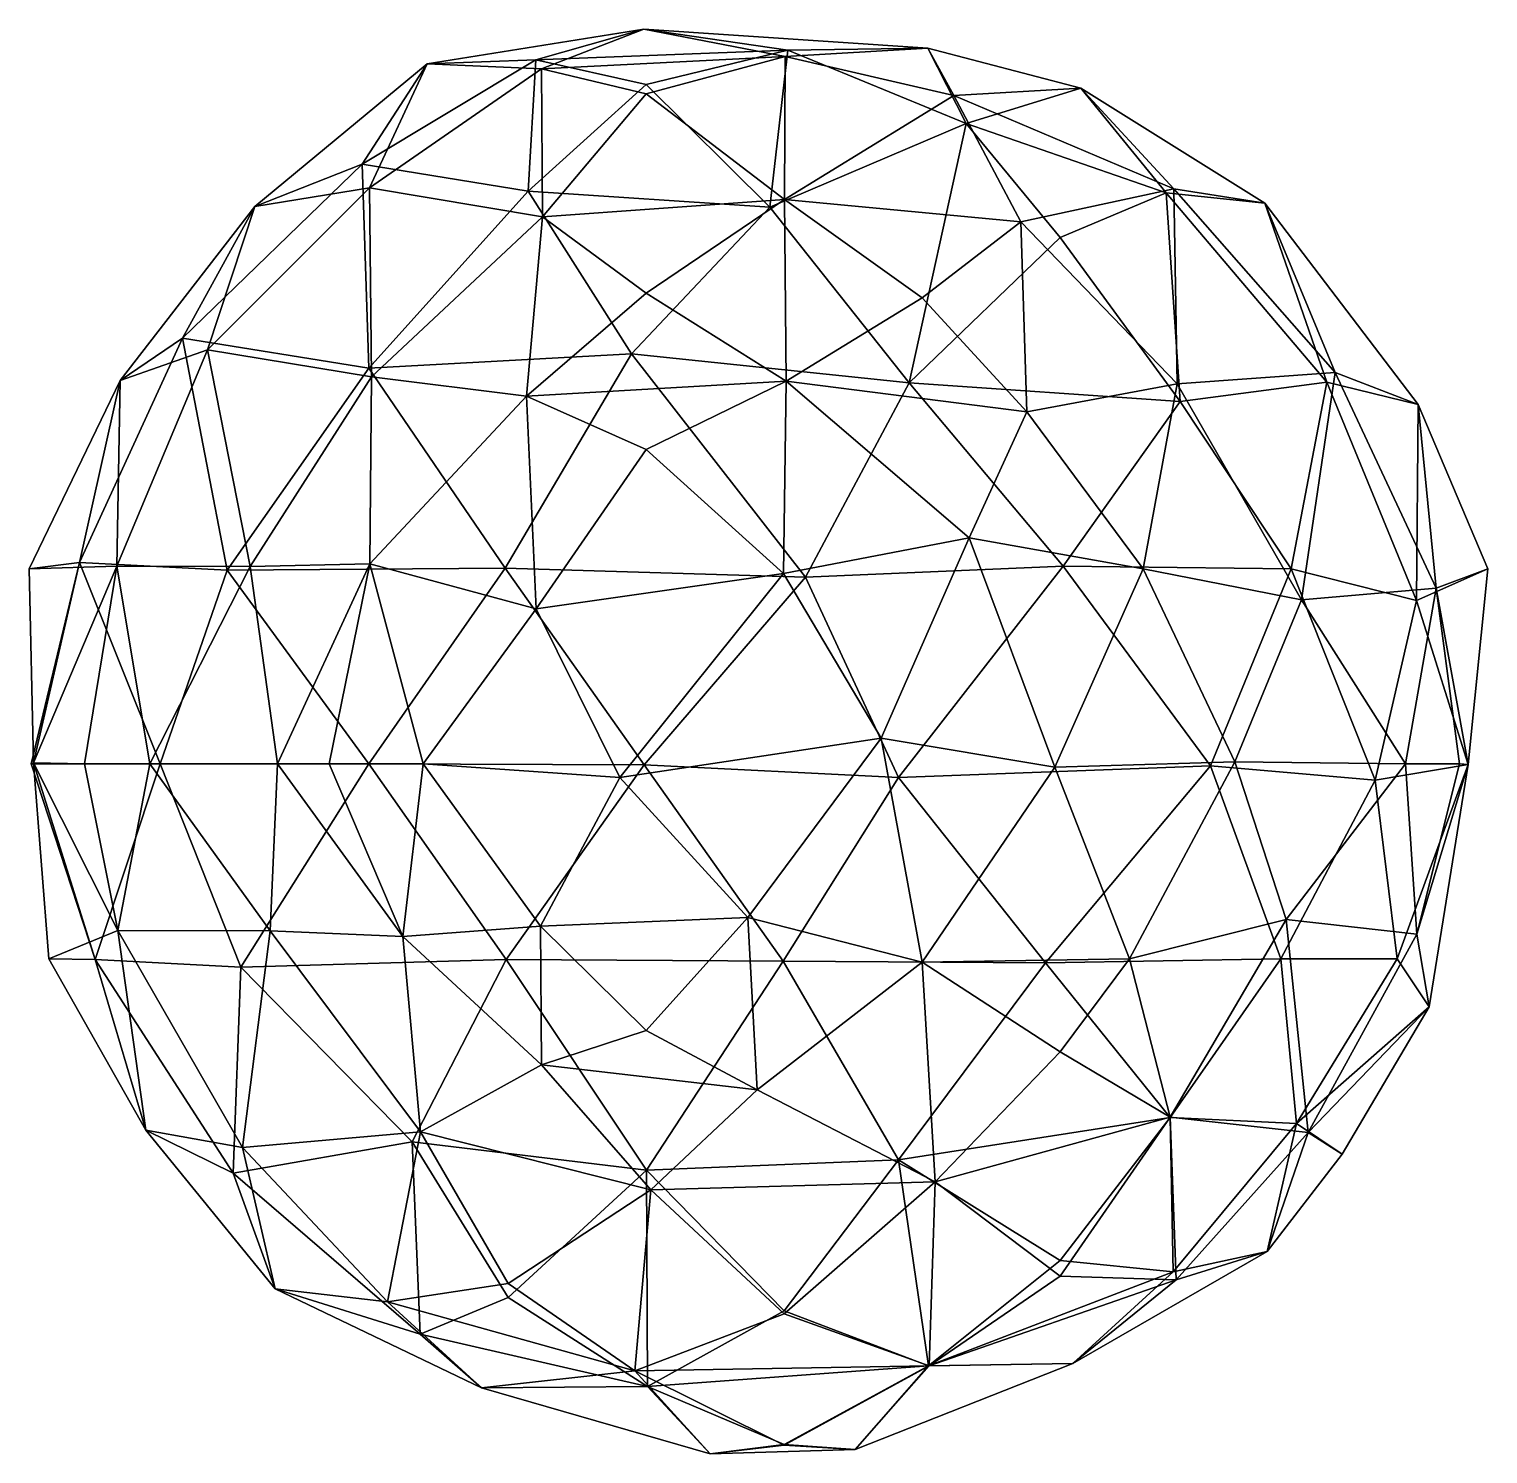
# Model space of a CAD drawing. Extents: x 290095 to 295679, y 4553756 to 4561441.
# Drawn here: x 290216.9 to 290350, y 4561017.7 to 4561147.8 of the extents above; entities that cross this region are included whole.
import ezdxf

# ---------------------------------------------------------------- set-up
doc = ezdxf.new("R2010")
doc.units = 0
doc.layers.add('Au_ppm_Pref_-_0_5', color=7, linetype='CONTINUOUS')

msp = doc.modelspace()

# ---------------------------------------------------------------- linework, layer by layer
at = {"layer": 'Au_ppm_Pref_-_0_5'}
for points in [[(290253.2, 4561144.65, 1502.65), (290272.99, 4561147.81, 1502.74), (290263.64, 4561144.19, 1507.42)], [(290272.99, 4561147.81, 1502.74), (290253.2, 4561144.65, 1502.65), (290263.11, 4561145.01, 1497.86)], [(290263.11, 4561145.01, 1497.86), (290286.13, 4561145.89, 1497.2), (290272.99, 4561147.81, 1502.74)], [(290285.89, 4561145.32, 1508.09), (290263.64, 4561144.19, 1507.42), (290272.99, 4561147.81, 1502.74)], [(290285.89, 4561145.32, 1508.09), (290272.99, 4561147.81, 1502.74), (290298.91, 4561146.07, 1502.67)], [(290298.91, 4561146.07, 1502.67), (290272.99, 4561147.81, 1502.74), (290286.13, 4561145.89, 1497.2)], [(290286.13, 4561145.89, 1497.2), (290263.11, 4561145.01, 1497.86), (290273.21, 4561142.76, 1493.85)], [(290263.64, 4561144.19, 1507.42), (290285.89, 4561145.32, 1508.09), (290273.21, 4561141.9, 1511.16)], [(290284.49, 4561131.56, 1491.83), (290286.13, 4561145.89, 1497.2), (290273.21, 4561142.76, 1493.85)], [(290285.89, 4561145.32, 1508.09), (290285.82, 4561132.25, 1514.03), (290273.21, 4561141.9, 1511.16)], [(290284.49, 4561131.56, 1491.83), (290302.43, 4561139.18, 1494.97), (290286.13, 4561145.89, 1497.2)], [(290285.82, 4561132.25, 1514.03), (290285.89, 4561145.32, 1508.09), (290301.28, 4561141.76, 1509.77)], [(290301.28, 4561141.76, 1509.77), (290285.89, 4561145.32, 1508.09), (290298.91, 4561146.07, 1502.67)], [(290298.91, 4561146.07, 1502.67), (290286.13, 4561145.89, 1497.2), (290302.43, 4561139.18, 1494.97)], [(290312.9, 4561142.42, 1502.67), (290301.28, 4561141.76, 1509.77), (290298.91, 4561146.07, 1502.67)], [(290298.91, 4561146.07, 1502.67), (290302.43, 4561139.18, 1494.97), (290312.9, 4561142.42, 1502.67)], [(290237.48, 4561131.6, 1502.01), (290247.27, 4561135.47, 1496.73), (290253.2, 4561144.65, 1502.65)], [(290237.48, 4561131.6, 1502.01), (290253.2, 4561144.65, 1502.65), (290247.95, 4561133.33, 1508.52)], [(290262.42, 4561133, 1492.01), (290263.11, 4561145.01, 1497.86), (290247.27, 4561135.47, 1496.73)], [(290253.2, 4561144.65, 1502.65), (290247.27, 4561135.47, 1496.73), (290263.11, 4561145.01, 1497.86)], [(290247.95, 4561133.33, 1508.52), (290253.2, 4561144.65, 1502.65), (290263.64, 4561144.19, 1507.42)], [(290247.95, 4561133.33, 1508.52), (290263.64, 4561144.19, 1507.42), (290263.74, 4561130.67, 1513.55)], [(290262.42, 4561133, 1492.01), (290273.21, 4561142.76, 1493.85), (290263.11, 4561145.01, 1497.86)], [(290263.64, 4561144.19, 1507.42), (290273.21, 4561141.9, 1511.16), (290263.74, 4561130.67, 1513.55)], [(290262.42, 4561133, 1492.01), (290284.49, 4561131.56, 1491.83), (290273.21, 4561142.76, 1493.85)], [(290285.82, 4561132.25, 1514.03), (290263.74, 4561130.67, 1513.55), (290273.21, 4561141.9, 1511.16)], [(290285.82, 4561132.25, 1514.03), (290301.28, 4561141.76, 1509.77), (290307.42, 4561130.21, 1513.35)], [(290321.37, 4561133.24, 1508.13), (290301.28, 4561141.76, 1509.77), (290312.9, 4561142.42, 1502.67)], [(290301.28, 4561141.76, 1509.77), (290321.37, 4561133.24, 1508.13), (290307.42, 4561130.21, 1513.35)], [(290320.67, 4561132.87, 1497.34), (290312.9, 4561142.42, 1502.67), (290302.43, 4561139.18, 1494.97)], [(290312.9, 4561142.42, 1502.67), (290329.68, 4561131.92, 1502.65), (290321.37, 4561133.24, 1508.13)], [(290329.68, 4561131.92, 1502.65), (290312.9, 4561142.42, 1502.67), (290320.67, 4561132.87, 1497.34)], [(290297.22, 4561115.51, 1490.9), (290302.43, 4561139.18, 1494.97), (290284.49, 4561131.56, 1491.83)], [(290297.22, 4561115.51, 1490.9), (290311.01, 4561128.77, 1492.57), (290302.43, 4561139.18, 1494.97)], [(290302.43, 4561139.18, 1494.97), (290311.01, 4561128.77, 1492.57), (290320.67, 4561132.87, 1497.34)], [(290247.87, 4561116.86, 1490.57), (290247.27, 4561135.47, 1496.73), (290230.85, 4561119.6, 1495.6)], [(290230.85, 4561119.6, 1495.6), (290247.27, 4561135.47, 1496.73), (290237.48, 4561131.6, 1502.01)], [(290247.87, 4561116.86, 1490.57), (290262.42, 4561133, 1492.01), (290247.27, 4561135.47, 1496.73)], [(290233.14, 4561118.53, 1508.04), (290237.48, 4561131.6, 1502.01), (290247.95, 4561133.33, 1508.52)], [(290247.95, 4561133.33, 1508.52), (290248.13, 4561116.06, 1514.25), (290233.14, 4561118.53, 1508.04)], [(290271.87, 4561118.17, 1489.63), (290262.42, 4561133, 1492.01), (290247.87, 4561116.86, 1490.57)], [(290248.13, 4561116.06, 1514.25), (290247.95, 4561133.33, 1508.52), (290263.74, 4561130.67, 1513.55)], [(290262.42, 4561133, 1492.01), (290271.87, 4561118.17, 1489.63), (290284.49, 4561131.56, 1491.83)], [(290263.74, 4561130.67, 1513.55), (290285.82, 4561132.25, 1514.03), (290273.21, 4561123.69, 1516.98)], [(290285.99, 4561115.66, 1520.27), (290273.21, 4561123.69, 1516.98), (290285.82, 4561132.25, 1514.03)], [(290285.99, 4561115.66, 1520.27), (290285.82, 4561132.25, 1514.03), (290298.41, 4561123.28, 1516.84)], [(290285.82, 4561132.25, 1514.03), (290307.42, 4561130.21, 1513.35), (290298.41, 4561123.28, 1516.84)], [(290321.69, 4561115.41, 1514.33), (290307.42, 4561130.21, 1513.35), (290321.37, 4561133.24, 1508.13)], [(290321.95, 4561113.81, 1492.4), (290320.67, 4561132.87, 1497.34), (290311.01, 4561128.77, 1492.57)], [(290321.95, 4561113.81, 1492.4), (290335.35, 4561115.57, 1496.98), (290320.67, 4561132.87, 1497.34)], [(290329.68, 4561131.92, 1502.65), (290320.67, 4561132.87, 1497.34), (290335.35, 4561115.57, 1496.98)], [(290321.69, 4561115.41, 1514.33), (290321.37, 4561133.24, 1508.13), (290336.12, 4561116.44, 1508.71)], [(290321.37, 4561133.24, 1508.13), (290329.68, 4561131.92, 1502.65), (290336.12, 4561116.44, 1508.71)], [(290230.85, 4561119.6, 1495.6), (290237.48, 4561131.6, 1502.01), (290225.17, 4561115.72, 1502.1)], [(290225.17, 4561115.72, 1502.1), (290237.48, 4561131.6, 1502.01), (290233.14, 4561118.53, 1508.04)], [(290248.13, 4561116.06, 1514.25), (290263.74, 4561130.67, 1513.55), (290262.27, 4561114.28, 1519.61)], [(290263.74, 4561130.67, 1513.55), (290273.21, 4561123.69, 1516.98), (290262.27, 4561114.28, 1519.61)], [(290271.87, 4561118.17, 1489.63), (290297.22, 4561115.51, 1490.9), (290284.49, 4561131.56, 1491.83)], [(290329.68, 4561131.92, 1502.65), (290343.7, 4561113.52, 1502.65), (290336.12, 4561116.44, 1508.71)], [(290343.7, 4561113.52, 1502.65), (290329.68, 4561131.92, 1502.65), (290335.35, 4561115.57, 1496.98)], [(290307.42, 4561130.21, 1513.35), (290307.97, 4561112.86, 1517.87), (290298.41, 4561123.28, 1516.84)], [(290307.42, 4561130.21, 1513.35), (290321.69, 4561115.41, 1514.33), (290307.97, 4561112.86, 1517.87)], [(290297.22, 4561115.51, 1490.9), (290321.95, 4561113.81, 1492.4), (290311.01, 4561128.77, 1492.57)], [(290285.99, 4561115.66, 1520.27), (290262.27, 4561114.28, 1519.61), (290273.21, 4561123.69, 1516.98)], [(290285.99, 4561115.66, 1520.27), (290298.41, 4561123.28, 1516.84), (290307.97, 4561112.86, 1517.87)], [(290225.17, 4561115.72, 1502.1), (290221.45, 4561099.11, 1496.78), (290230.85, 4561119.6, 1495.6)], [(290221.45, 4561099.11, 1496.78), (290234.94, 4561098.39, 1490.6), (290230.85, 4561119.6, 1495.6)], [(290234.94, 4561098.39, 1490.6), (290247.87, 4561116.86, 1490.57), (290230.85, 4561119.6, 1495.6)], [(290225.17, 4561115.72, 1502.1), (290233.14, 4561118.53, 1508.04), (290224.85, 4561098.76, 1508.22)], [(290224.85, 4561098.76, 1508.22), (290233.14, 4561118.53, 1508.04), (290237.05, 4561098.73, 1513.77)], [(290237.05, 4561098.73, 1513.77), (290233.14, 4561118.53, 1508.04), (290248.13, 4561116.06, 1514.25)], [(290260.32, 4561098.57, 1488.14), (290271.87, 4561118.17, 1489.63), (290247.87, 4561116.86, 1490.57)], [(290260.32, 4561098.57, 1488.14), (290287.74, 4561097.75, 1490.5), (290271.87, 4561118.17, 1489.63)], [(290271.87, 4561118.17, 1489.63), (290287.74, 4561097.75, 1490.5), (290297.22, 4561115.51, 1490.9)], [(290260.32, 4561098.57, 1488.14), (290247.87, 4561116.86, 1490.57), (290234.94, 4561098.39, 1490.6)], [(290248.13, 4561116.06, 1514.25), (290247.97, 4561098.98, 1520.36), (290237.05, 4561098.73, 1513.77)], [(290248.13, 4561116.06, 1514.25), (290262.27, 4561114.28, 1519.61), (290247.97, 4561098.98, 1520.36)], [(290321.69, 4561115.41, 1514.33), (290336.12, 4561116.44, 1508.71), (290333.03, 4561095.69, 1513.96)], [(290345.32, 4561096.76, 1508.12), (290333.03, 4561095.69, 1513.96), (290336.12, 4561116.44, 1508.71)], [(290345.32, 4561096.76, 1508.12), (290336.12, 4561116.44, 1508.71), (290343.7, 4561113.52, 1502.65)], [(290216.86, 4561098.53, 1502.65), (290221.45, 4561099.11, 1496.78), (290225.17, 4561115.72, 1502.1)], [(290225.17, 4561115.72, 1502.1), (290224.85, 4561098.76, 1508.22), (290216.86, 4561098.53, 1502.65)], [(290262.27, 4561114.28, 1519.61), (290285.99, 4561115.66, 1520.27), (290273.21, 4561109.43, 1524.1)], [(290285.99, 4561115.66, 1520.27), (290285.75, 4561098.11, 1526.21), (290273.21, 4561109.43, 1524.1)], [(290285.99, 4561115.66, 1520.27), (290302.69, 4561101.36, 1521.31), (290285.75, 4561098.11, 1526.21)], [(290307.97, 4561112.86, 1517.87), (290302.69, 4561101.36, 1521.31), (290285.99, 4561115.66, 1520.27)], [(290297.22, 4561115.51, 1490.9), (290287.74, 4561097.75, 1490.5), (290311.26, 4561098.77, 1491.27)], [(290311.26, 4561098.77, 1491.27), (290321.95, 4561113.81, 1492.4), (290297.22, 4561115.51, 1490.9)], [(290321.69, 4561115.41, 1514.33), (290318.57, 4561098.53, 1518.09), (290307.97, 4561112.86, 1517.87)], [(290321.69, 4561115.41, 1514.33), (290333.03, 4561095.69, 1513.96), (290318.57, 4561098.53, 1518.09)], [(290335.35, 4561115.57, 1496.98), (290321.95, 4561113.81, 1492.4), (290332.1, 4561098.53, 1492.71)], [(290343.55, 4561095.64, 1497.33), (290335.35, 4561115.57, 1496.98), (290332.1, 4561098.53, 1492.71)], [(290343.7, 4561113.52, 1502.65), (290335.35, 4561115.57, 1496.98), (290343.55, 4561095.64, 1497.33)], [(290263.15, 4561094.88, 1525.61), (290247.97, 4561098.98, 1520.36), (290262.27, 4561114.28, 1519.61)], [(290263.15, 4561094.88, 1525.61), (290262.27, 4561114.28, 1519.61), (290273.21, 4561109.43, 1524.1)], [(290311.26, 4561098.77, 1491.27), (290332.1, 4561098.53, 1492.71), (290321.95, 4561113.81, 1492.4)], [(290350.05, 4561098.53, 1502.65), (290343.7, 4561113.52, 1502.65), (290343.55, 4561095.64, 1497.33)], [(290345.32, 4561096.76, 1508.12), (290343.7, 4561113.52, 1502.65), (290350.05, 4561098.53, 1502.65)], [(290318.57, 4561098.53, 1518.09), (290302.69, 4561101.36, 1521.31), (290307.97, 4561112.86, 1517.87)], [(290263.15, 4561094.88, 1525.61), (290273.21, 4561109.43, 1524.1), (290285.75, 4561098.11, 1526.21)], [(290294.65, 4561083.07, 1525.33), (290285.75, 4561098.11, 1526.21), (290302.69, 4561101.36, 1521.31)], [(290294.65, 4561083.07, 1525.33), (290302.69, 4561101.36, 1521.31), (290310.51, 4561080.42, 1520.35)], [(290310.51, 4561080.42, 1520.35), (290302.69, 4561101.36, 1521.31), (290318.57, 4561098.53, 1518.09)], [(290221.45, 4561099.11, 1496.78), (290216.86, 4561098.53, 1502.65), (290217.27, 4561080.81, 1502.59)], [(290224.85, 4561098.76, 1508.22), (290217.27, 4561080.81, 1502.59), (290216.86, 4561098.53, 1502.65)], [(290221.45, 4561099.11, 1496.78), (290217.27, 4561080.81, 1502.59), (290217.05, 4561080.71, 1496.71)], [(290228.83, 4561080.71, 1491.41), (290221.45, 4561099.11, 1496.78), (290217.05, 4561080.71, 1496.71)], [(290221.91, 4561080.71, 1508.59), (290217.27, 4561080.81, 1502.59), (290224.85, 4561098.76, 1508.22)], [(290221.45, 4561099.11, 1496.78), (290228.83, 4561080.71, 1491.41), (290234.94, 4561098.39, 1490.6)], [(290221.91, 4561080.71, 1508.59), (290224.85, 4561098.76, 1508.22), (290227.88, 4561080.71, 1512.14)], [(290224.85, 4561098.76, 1508.22), (290237.05, 4561098.73, 1513.77), (290227.88, 4561080.71, 1512.14)], [(290239.54, 4561080.71, 1516.01), (290227.88, 4561080.71, 1512.14), (290237.05, 4561098.73, 1513.77)], [(290237.05, 4561098.73, 1513.77), (290247.97, 4561098.98, 1520.36), (290239.54, 4561080.71, 1516.01)], [(290244.26, 4561080.71, 1520.47), (290239.54, 4561080.71, 1516.01), (290247.97, 4561098.98, 1520.36)], [(290252.84, 4561080.71, 1524.13), (290244.26, 4561080.71, 1520.47), (290247.97, 4561098.98, 1520.36)], [(290263.15, 4561094.88, 1525.61), (290252.84, 4561080.71, 1524.13), (290247.97, 4561098.98, 1520.36)], [(290296.25, 4561079.47, 1491), (290311.26, 4561098.77, 1491.27), (290287.74, 4561097.75, 1490.5)], [(290296.25, 4561079.47, 1491), (290324.74, 4561080.52, 1492.31), (290311.26, 4561098.77, 1491.27)], [(290311.26, 4561098.77, 1491.27), (290324.74, 4561080.52, 1492.31), (290332.1, 4561098.53, 1492.71)], [(290228.83, 4561080.71, 1491.41), (290247.88, 4561080.72, 1488.21), (290234.94, 4561098.39, 1490.6)], [(290260.32, 4561098.57, 1488.14), (290234.94, 4561098.39, 1490.6), (290247.88, 4561080.72, 1488.21)], [(290260.32, 4561098.57, 1488.14), (290247.88, 4561080.72, 1488.21), (290273.01, 4561080.61, 1488.94)], [(290260.32, 4561098.57, 1488.14), (290273.01, 4561080.61, 1488.94), (290287.74, 4561097.75, 1490.5)], [(290263.15, 4561094.88, 1525.61), (290285.75, 4561098.11, 1526.21), (290270.78, 4561079.46, 1527.24)], [(290294.65, 4561083.07, 1525.33), (290270.78, 4561079.46, 1527.24), (290285.75, 4561098.11, 1526.21)], [(290296.25, 4561079.47, 1491), (290287.74, 4561097.75, 1490.5), (290273.01, 4561080.61, 1488.94)], [(290310.51, 4561080.42, 1520.35), (290318.57, 4561098.53, 1518.09), (290326.94, 4561080.9, 1516.3)], [(290326.94, 4561080.9, 1516.3), (290318.57, 4561098.53, 1518.09), (290333.03, 4561095.69, 1513.96)], [(290324.74, 4561080.52, 1492.31), (290339.75, 4561079.21, 1495.44), (290332.1, 4561098.53, 1492.71)], [(290332.1, 4561098.53, 1492.71), (290339.75, 4561079.21, 1495.44), (290343.55, 4561095.64, 1497.33)], [(290348.24, 4561080.67, 1502.62), (290350.05, 4561098.53, 1502.65), (290343.55, 4561095.64, 1497.33)], [(290348.24, 4561080.67, 1502.62), (290345.32, 4561096.76, 1508.12), (290350.05, 4561098.53, 1502.65)], [(290345.32, 4561096.76, 1508.12), (290342.54, 4561080.71, 1511.57), (290333.03, 4561095.69, 1513.96)], [(290345.32, 4561096.76, 1508.12), (290347.47, 4561080.71, 1508.59), (290342.54, 4561080.71, 1511.57)], [(290347.47, 4561080.71, 1508.59), (290345.32, 4561096.76, 1508.12), (290348.24, 4561080.67, 1502.62)], [(290263.15, 4561094.88, 1525.61), (290270.78, 4561079.46, 1527.24), (290252.84, 4561080.71, 1524.13)], [(290342.54, 4561080.71, 1511.57), (290326.94, 4561080.9, 1516.3), (290333.03, 4561095.69, 1513.96)], [(290343.55, 4561095.64, 1497.33), (290339.75, 4561079.21, 1495.44), (290348.24, 4561080.67, 1502.62)], [(290294.65, 4561083.07, 1525.33), (290282.47, 4561066.69, 1525.34), (290270.78, 4561079.46, 1527.24)], [(290294.65, 4561083.07, 1525.33), (290298.4, 4561062.59, 1521.19), (290282.47, 4561066.69, 1525.34)], [(290298.4, 4561062.59, 1521.19), (290294.65, 4561083.07, 1525.33), (290310.51, 4561080.42, 1520.35)], [(290222.9, 4561062.84, 1496.72), (290217.05, 4561080.71, 1496.71), (290217.27, 4561080.81, 1502.59)], [(290228.83, 4561080.71, 1491.41), (290217.05, 4561080.71, 1496.71), (290222.9, 4561062.84, 1496.72)], [(290222.9, 4561062.84, 1496.72), (290217.27, 4561080.81, 1502.59), (290218.67, 4561062.9, 1502.65)], [(290224.97, 4561065.51, 1507.82), (290218.67, 4561062.9, 1502.65), (290217.27, 4561080.81, 1502.59)], [(290224.97, 4561065.51, 1507.82), (290217.27, 4561080.81, 1502.59), (290221.91, 4561080.71, 1508.59)], [(290224.97, 4561065.51, 1507.82), (290221.91, 4561080.71, 1508.59), (290227.88, 4561080.71, 1512.14)], [(290236.18, 4561062.14, 1491.27), (290228.83, 4561080.71, 1491.41), (290222.9, 4561062.84, 1496.72)], [(290224.97, 4561065.51, 1507.82), (290227.88, 4561080.71, 1512.14), (290238.86, 4561065.45, 1514)], [(290238.86, 4561065.45, 1514), (290227.88, 4561080.71, 1512.14), (290239.54, 4561080.71, 1516.01)], [(290228.83, 4561080.71, 1491.41), (290236.18, 4561062.14, 1491.27), (290247.88, 4561080.72, 1488.21)], [(290236.18, 4561062.14, 1491.27), (290260.41, 4561062.84, 1488.34), (290247.88, 4561080.72, 1488.21)], [(290238.86, 4561065.45, 1514), (290239.54, 4561080.71, 1516.01), (290250.99, 4561064.95, 1519.7)], [(290239.54, 4561080.71, 1516.01), (290244.26, 4561080.71, 1520.47), (290250.99, 4561064.95, 1519.7)], [(290252.84, 4561080.71, 1524.13), (290250.99, 4561064.95, 1519.7), (290244.26, 4561080.71, 1520.47)], [(290273.01, 4561080.61, 1488.94), (290247.88, 4561080.72, 1488.21), (290260.41, 4561062.84, 1488.34)], [(290252.84, 4561080.71, 1524.13), (290263.54, 4561065.89, 1524.03), (290250.99, 4561064.95, 1519.7)], [(290252.84, 4561080.71, 1524.13), (290270.78, 4561079.46, 1527.24), (290263.54, 4561065.89, 1524.03)], [(290273.01, 4561080.61, 1488.94), (290260.41, 4561062.84, 1488.34), (290285.72, 4561062.71, 1489.39)], [(290296.25, 4561079.47, 1491), (290273.01, 4561080.61, 1488.94), (290285.72, 4561062.71, 1489.39)], [(290296.25, 4561079.47, 1491), (290309.65, 4561062.55, 1491.21), (290324.74, 4561080.52, 1492.31)], [(290317.33, 4561062.9, 1517.51), (290298.4, 4561062.59, 1521.19), (290310.51, 4561080.42, 1520.35)], [(290309.65, 4561062.55, 1491.21), (290331.15, 4561062.9, 1493.15), (290324.74, 4561080.52, 1492.31)], [(290310.51, 4561080.42, 1520.35), (290326.94, 4561080.9, 1516.3), (290317.33, 4561062.9, 1517.51)], [(290331.65, 4561066.5, 1513.72), (290317.33, 4561062.9, 1517.51), (290326.94, 4561080.9, 1516.3)], [(290324.74, 4561080.52, 1492.31), (290331.15, 4561062.9, 1493.15), (290339.75, 4561079.21, 1495.44)], [(290331.65, 4561066.5, 1513.72), (290326.94, 4561080.9, 1516.3), (290342.54, 4561080.71, 1511.57)], [(290343.57, 4561065.16, 1507.83), (290331.65, 4561066.5, 1513.72), (290342.54, 4561080.71, 1511.57)], [(290348.24, 4561080.67, 1502.62), (290339.75, 4561079.21, 1495.44), (290341.78, 4561062.9, 1498.07)], [(290344.7, 4561058.52, 1502.65), (290348.24, 4561080.67, 1502.62), (290341.78, 4561062.9, 1498.07)], [(290343.57, 4561065.16, 1507.83), (290342.54, 4561080.71, 1511.57), (290347.47, 4561080.71, 1508.59)], [(290343.57, 4561065.16, 1507.83), (290347.47, 4561080.71, 1508.59), (290348.24, 4561080.67, 1502.62)], [(290348.24, 4561080.67, 1502.62), (290344.7, 4561058.52, 1502.65), (290343.57, 4561065.16, 1507.83)], [(290263.54, 4561065.89, 1524.03), (290270.78, 4561079.46, 1527.24), (290282.47, 4561066.69, 1525.34)], [(290296.25, 4561079.47, 1491), (290285.72, 4561062.71, 1489.39), (290309.65, 4561062.55, 1491.21)], [(290331.15, 4561062.9, 1493.15), (290341.78, 4561062.9, 1498.07), (290339.75, 4561079.21, 1495.44)], [(290227.5, 4561047.25, 1502.65), (290218.67, 4561062.9, 1502.65), (290224.97, 4561065.51, 1507.82)], [(290227.5, 4561047.25, 1502.65), (290224.97, 4561065.51, 1507.82), (290236.35, 4561045.68, 1508.37)], [(290224.97, 4561065.51, 1507.82), (290238.86, 4561065.45, 1514), (290236.35, 4561045.68, 1508.37)], [(290236.35, 4561045.68, 1508.37), (290238.86, 4561065.45, 1514), (290252.6, 4561047.11, 1514.05)], [(290238.86, 4561065.45, 1514), (290250.99, 4561064.95, 1519.7), (290252.6, 4561047.11, 1514.05)], [(290263.54, 4561065.89, 1524.03), (290263.65, 4561053.24, 1519.18), (290250.99, 4561064.95, 1519.7)], [(290282.47, 4561066.69, 1525.34), (290273.21, 4561056.35, 1522.65), (290263.54, 4561065.89, 1524.03)], [(290263.54, 4561065.89, 1524.03), (290273.21, 4561056.35, 1522.65), (290263.65, 4561053.24, 1519.18)], [(290282.47, 4561066.69, 1525.34), (290283.32, 4561050.95, 1519.69), (290273.21, 4561056.35, 1522.65)], [(290282.47, 4561066.69, 1525.34), (290298.4, 4561062.59, 1521.19), (290283.32, 4561050.95, 1519.69)], [(290331.65, 4561066.5, 1513.72), (290321.05, 4561048.46, 1513.66), (290317.33, 4561062.9, 1517.51)], [(290333.63, 4561047.06, 1507.79), (290321.05, 4561048.46, 1513.66), (290331.65, 4561066.5, 1513.72)], [(290333.63, 4561047.06, 1507.79), (290331.65, 4561066.5, 1513.72), (290343.57, 4561065.16, 1507.83)], [(290252.6, 4561047.11, 1514.05), (290250.99, 4561064.95, 1519.7), (290263.65, 4561053.24, 1519.18)], [(290333.63, 4561047.06, 1507.79), (290343.57, 4561065.16, 1507.83), (290344.7, 4561058.52, 1502.65)], [(290222.9, 4561062.84, 1496.72), (290218.67, 4561062.9, 1502.65), (290227.5, 4561047.25, 1502.65)], [(290236.18, 4561062.14, 1491.27), (290222.9, 4561062.84, 1496.72), (290235.5, 4561043.34, 1496.52)], [(290227.5, 4561047.25, 1502.65), (290235.5, 4561043.34, 1496.52), (290222.9, 4561062.84, 1496.72)], [(290251.82, 4561046.2, 1491), (290260.41, 4561062.84, 1488.34), (290236.18, 4561062.14, 1491.27)], [(290251.82, 4561046.2, 1491), (290273.22, 4561043.62, 1490.21), (290260.41, 4561062.84, 1488.34)], [(290285.72, 4561062.71, 1489.39), (290260.41, 4561062.84, 1488.34), (290273.22, 4561043.62, 1490.21)], [(290311.01, 4561054.4, 1517.36), (290298.4, 4561062.59, 1521.19), (290317.33, 4561062.9, 1517.51)], [(290309.65, 4561062.55, 1491.21), (290321.05, 4561048.43, 1493.1), (290331.15, 4561062.9, 1493.15)], [(290321.05, 4561048.46, 1513.66), (290311.01, 4561054.4, 1517.36), (290317.33, 4561062.9, 1517.51)], [(290332.57, 4561047.86, 1497.76), (290331.15, 4561062.9, 1493.15), (290321.05, 4561048.43, 1493.1)], [(290332.57, 4561047.86, 1497.76), (290341.78, 4561062.9, 1498.07), (290331.15, 4561062.9, 1493.15)], [(290332.57, 4561047.86, 1497.76), (290344.7, 4561058.52, 1502.65), (290341.78, 4561062.9, 1498.07)], [(290235.5, 4561043.34, 1496.52), (290251.82, 4561046.2, 1491), (290236.18, 4561062.14, 1491.27)], [(290296.25, 4561044.54, 1491.44), (290285.72, 4561062.71, 1489.39), (290273.22, 4561043.62, 1490.21)], [(290298.4, 4561062.59, 1521.19), (290299.59, 4561042.53, 1515.46), (290283.32, 4561050.95, 1519.69)], [(290296.25, 4561044.54, 1491.44), (290309.65, 4561062.55, 1491.21), (290285.72, 4561062.71, 1489.39)], [(290309.65, 4561062.55, 1491.21), (290296.25, 4561044.54, 1491.44), (290321.05, 4561048.43, 1493.1)], [(290298.4, 4561062.59, 1521.19), (290311.01, 4561054.4, 1517.36), (290299.59, 4561042.53, 1515.46)], [(290332.57, 4561047.86, 1497.76), (290336.75, 4561045.08, 1502.65), (290344.7, 4561058.52, 1502.65)], [(290333.63, 4561047.06, 1507.79), (290344.7, 4561058.52, 1502.65), (290336.75, 4561045.08, 1502.65)], [(290283.32, 4561050.95, 1519.69), (290263.65, 4561053.24, 1519.18), (290273.21, 4561056.35, 1522.65)], [(290321.05, 4561048.46, 1513.66), (290299.59, 4561042.53, 1515.46), (290311.01, 4561054.4, 1517.36)], [(290252.6, 4561047.11, 1514.05), (290263.65, 4561053.24, 1519.18), (290273.63, 4561041.8, 1515.81)], [(290263.65, 4561053.24, 1519.18), (290283.32, 4561050.95, 1519.69), (290273.63, 4561041.8, 1515.81)], [(290283.32, 4561050.95, 1519.69), (290299.59, 4561042.53, 1515.46), (290273.63, 4561041.8, 1515.81)], [(290296.25, 4561044.54, 1491.44), (290311.01, 4561035.37, 1493.47), (290321.05, 4561048.43, 1493.1)], [(290311.01, 4561033.93, 1512.3), (290299.59, 4561042.53, 1515.46), (290321.05, 4561048.46, 1513.66)], [(290311.01, 4561033.93, 1512.3), (290321.05, 4561048.46, 1513.66), (290321.6, 4561033.59, 1507.43)], [(290321.33, 4561034.31, 1497.99), (290321.05, 4561048.43, 1493.1), (290311.01, 4561035.37, 1493.47)], [(290333.63, 4561047.06, 1507.79), (290321.6, 4561033.59, 1507.43), (290321.05, 4561048.46, 1513.66)], [(290332.57, 4561047.86, 1497.76), (290321.05, 4561048.43, 1493.1), (290321.33, 4561034.31, 1497.99)], [(290239.31, 4561032.76, 1502.65), (290235.5, 4561043.34, 1496.52), (290227.5, 4561047.25, 1502.65)], [(290239.31, 4561032.76, 1502.65), (290227.5, 4561047.25, 1502.65), (290236.35, 4561045.68, 1508.37)], [(290252.6, 4561047.11, 1514.05), (290249.59, 4561031.57, 1507.89), (290236.35, 4561045.68, 1508.37)], [(290260.61, 4561033.27, 1512.52), (290249.59, 4561031.57, 1507.89), (290252.6, 4561047.11, 1514.05)], [(290252.6, 4561047.11, 1514.05), (290273.63, 4561041.8, 1515.81), (290260.61, 4561033.27, 1512.52)], [(290332.57, 4561047.86, 1497.76), (290321.33, 4561034.31, 1497.99), (290329.89, 4561036.19, 1502.65)], [(290333.63, 4561047.06, 1507.79), (290329.89, 4561036.19, 1502.65), (290321.6, 4561033.59, 1507.43)], [(290332.57, 4561047.86, 1497.76), (290329.89, 4561036.19, 1502.65), (290336.75, 4561045.08, 1502.65)], [(290333.63, 4561047.06, 1507.79), (290336.75, 4561045.08, 1502.65), (290329.89, 4561036.19, 1502.65)], [(290251.82, 4561046.2, 1491), (290235.5, 4561043.34, 1496.52), (290252.57, 4561028.64, 1497.61)], [(290239.31, 4561032.76, 1502.65), (290236.35, 4561045.68, 1508.37), (290249.59, 4561031.57, 1507.89)], [(290251.82, 4561046.2, 1491), (290252.57, 4561028.64, 1497.61), (290260.61, 4561031.97, 1492.34)], [(290251.82, 4561046.2, 1491), (290260.61, 4561031.97, 1492.34), (290273.22, 4561043.62, 1490.21)], [(290296.25, 4561044.54, 1491.44), (290273.22, 4561043.62, 1490.21), (290285.81, 4561030.76, 1491.94)], [(290296.25, 4561044.54, 1491.44), (290285.81, 4561030.76, 1491.94), (290298.97, 4561025.75, 1496.46)], [(290296.25, 4561044.54, 1491.44), (290298.97, 4561025.75, 1496.46), (290311.01, 4561035.37, 1493.47)], [(290252.57, 4561028.64, 1497.61), (290235.5, 4561043.34, 1496.52), (290239.31, 4561032.76, 1502.65)], [(290273.22, 4561043.62, 1490.21), (290260.61, 4561031.97, 1492.34), (290273.32, 4561023.84, 1496.11)], [(290273.22, 4561043.62, 1490.21), (290273.32, 4561023.84, 1496.11), (290285.81, 4561030.76, 1491.94)], [(290273.63, 4561041.8, 1515.81), (290272.16, 4561025.28, 1509.01), (290260.61, 4561033.27, 1512.52)], [(290273.63, 4561041.8, 1515.81), (290285.81, 4561030.5, 1513.45), (290272.16, 4561025.28, 1509.01)], [(290299.59, 4561042.53, 1515.46), (290285.81, 4561030.5, 1513.45), (290273.63, 4561041.8, 1515.81)], [(290299.59, 4561042.53, 1515.46), (290299.03, 4561025.74, 1508.93), (290285.81, 4561030.5, 1513.45)], [(290299.59, 4561042.53, 1515.46), (290311.01, 4561033.93, 1512.3), (290299.03, 4561025.74, 1508.93)], [(290321.6, 4561033.59, 1507.43), (290329.89, 4561036.19, 1502.65), (290312.15, 4561025.96, 1502.68)], [(290329.89, 4561036.19, 1502.65), (290321.33, 4561034.31, 1497.99), (290312.15, 4561025.96, 1502.68)], [(290321.33, 4561034.31, 1497.99), (290311.01, 4561035.37, 1493.47), (290298.97, 4561025.75, 1496.46)], [(290321.33, 4561034.31, 1497.99), (290298.97, 4561025.75, 1496.46), (290312.15, 4561025.96, 1502.68)], [(290311.01, 4561033.93, 1512.3), (290321.6, 4561033.59, 1507.43), (290299.03, 4561025.74, 1508.93)], [(290321.6, 4561033.59, 1507.43), (290312.15, 4561025.96, 1502.68), (290299.03, 4561025.74, 1508.93)], [(290252.57, 4561028.64, 1497.61), (290239.31, 4561032.76, 1502.65), (290258.17, 4561023.74, 1503.12)], [(290249.59, 4561031.57, 1507.89), (290258.17, 4561023.74, 1503.12), (290239.31, 4561032.76, 1502.65)], [(290260.61, 4561033.27, 1512.52), (290272.16, 4561025.28, 1509.01), (290249.59, 4561031.57, 1507.89)], [(290258.17, 4561023.74, 1503.12), (290249.59, 4561031.57, 1507.89), (290272.16, 4561025.28, 1509.01)], [(290273.32, 4561023.84, 1496.11), (290260.61, 4561031.97, 1492.34), (290252.57, 4561028.64, 1497.61)], [(290299.03, 4561025.74, 1508.93), (290272.16, 4561025.28, 1509.01), (290285.81, 4561030.5, 1513.45)], [(290285.81, 4561030.76, 1491.94), (290273.32, 4561023.84, 1496.11), (290298.97, 4561025.75, 1496.46)], [(290252.57, 4561028.64, 1497.61), (290258.17, 4561023.74, 1503.12), (290273.32, 4561023.84, 1496.11)], [(290299.03, 4561025.74, 1508.93), (290285.81, 4561018.49, 1505.57), (290272.16, 4561025.28, 1509.01)], [(290273.32, 4561023.84, 1496.11), (290285.81, 4561018.57, 1499.75), (290298.97, 4561025.75, 1496.46)], [(290292.28, 4561018.1, 1502.65), (290298.97, 4561025.75, 1496.46), (290285.81, 4561018.57, 1499.75)], [(290285.81, 4561018.49, 1505.57), (290299.03, 4561025.74, 1508.93), (290292.28, 4561018.1, 1502.65)], [(290299.03, 4561025.74, 1508.93), (290312.15, 4561025.96, 1502.68), (290292.28, 4561018.1, 1502.65)], [(290312.15, 4561025.96, 1502.68), (290298.97, 4561025.75, 1496.46), (290292.28, 4561018.1, 1502.65)], [(290258.17, 4561023.74, 1503.12), (290272.16, 4561025.28, 1509.01), (290279.05, 4561017.7, 1502.65)], [(290279.05, 4561017.7, 1502.65), (290272.16, 4561025.28, 1509.01), (290285.81, 4561018.49, 1505.57)], [(290273.32, 4561023.84, 1496.11), (290258.17, 4561023.74, 1503.12), (290279.05, 4561017.7, 1502.65)], [(290285.81, 4561018.57, 1499.75), (290273.32, 4561023.84, 1496.11), (290279.05, 4561017.7, 1502.65)], [(290279.05, 4561017.7, 1502.65), (290292.28, 4561018.1, 1502.65), (290285.81, 4561018.57, 1499.75)], [(290285.81, 4561018.49, 1505.57), (290292.28, 4561018.1, 1502.65), (290279.05, 4561017.7, 1502.65)]]:
    msp.add_3dface(points, dxfattribs=at)

doc.saveas('drawing.dxf')
